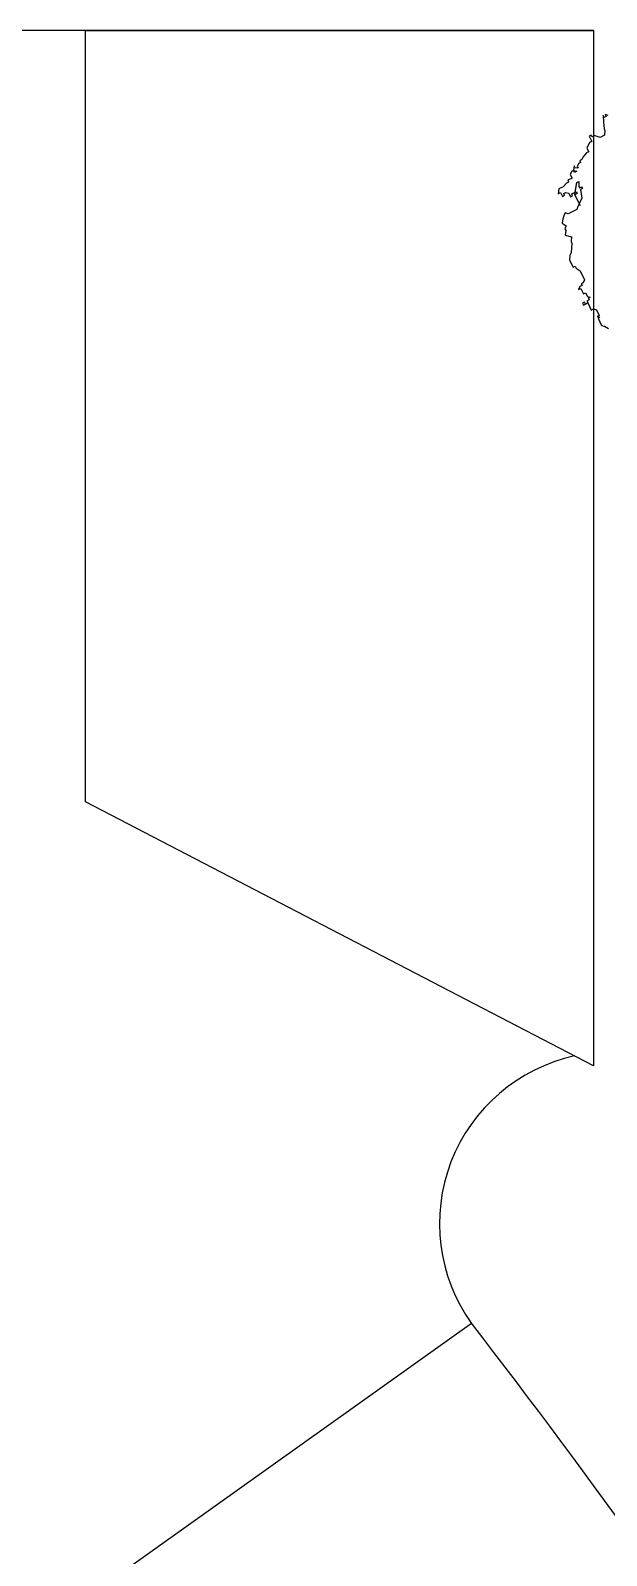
# Model space of a CAD drawing. Extents: x -30 to 1202, y 231 to 898.
# Drawn here: x 107.66 to 113.06, y 378.24 to 392.53 of the extents above; entities that cross this region are included whole.
import ezdxf

# ---------------------------------------------------------------- set-up
doc = ezdxf.new("R2010")
doc.units = 0
doc.header["$LTSCALE"] = 0.04
doc.layers.get('0').update_dxf_attribs({"linetype": 'CONTINUOUS'})
for name, color, linetype in [('0.1', 1, 'CONTINUOUS'), ('CONTORXXNP----00', 255, 'CONTINUOUS'), ('PISO', 1, 'CONTINUOUS'), ('PISOS', 1, 'CONTINUOUS')]:
    doc.layers.add(name, color=color, linetype=linetype)
doc.styles.get("Standard").update_dxf_attribs({"font": 'romans.shx'})

# ---------------------------------------------------------------- blocks, each defined once
blk = doc.blocks.new('ARB3')
at = {"color": 0}
for p, q in [((-0.0698, 0.4652), (-0.0807, 0.4583)), ((-0.0646, 0.4713), (-0.0698, 0.4652)), ((-0.042, 0.4713), (-0.0646, 0.4713)), ((-0.0368, 0.4713), (-0.042, 0.4652)), ((-0.042, 0.4652), (-0.042, 0.4713)), ((-0.0368, 0.4652), (-0.0368, 0.4713)), ((-0.02, 0.4652), (-0.0368, 0.4652)), ((-0.0142, 0.4713), (-0.02, 0.4652)), ((0.0078, 0.4782), (-0.0142, 0.4782)), ((-0.0142, 0.4782), (-0.0142, 0.4713)), ((0.0136, 0.4913), (0.0078, 0.4913)), ((0.0078, 0.4913), (0.0078, 0.4852)), ((0.0078, 0.4852), (0.0078, 0.4782)), ((0.0078, 0.4782), (0.0078, 0.4852)), ((0.0078, 0.4852), (0.0136, 0.4852)), ((0.0078, 0.4852), (0.0136, 0.4852)), ((0.0136, 0.4782), (0.0078, 0.4782)), ((0.0136, 0.4852), (0.0136, 0.4913)), ((0.0136, 0.4713), (0.0136, 0.4782)), ((0.0194, 0.4713), (0.0136, 0.4713)), ((0.0245, 0.4713), (0.0194, 0.4652)), ((0.0194, 0.4652), (0.0194, 0.4713)), ((0.0355, 0.4713), (0.0245, 0.4713)), ((0.0523, 0.4782), (0.0355, 0.4782)), ((0.0355, 0.4782), (0.0355, 0.4713)), ((0.0581, 0.4782), (0.0523, 0.4852)), ((0.0523, 0.4852), (0.0523, 0.4782)), ((0.0581, 0.4713), (0.0581, 0.4782)), ((0.0633, 0.4713), (0.0581, 0.4713)), ((0.0633, 0.4652), (0.0633, 0.4713)), ((0.0691, 0.4583), (0.0633, 0.4652)), ((0.1079, 0.4652), (0.0969, 0.4583)), ((0.1137, 0.4652), (0.1079, 0.4652)), ((0.1356, 0.4713), (0.1137, 0.4713)), ((0.1137, 0.4713), (0.1137, 0.4652)), ((0.1466, 0.4652), (0.1356, 0.4713)), ((0.1524, 0.4583), (0.1466, 0.4652)), ((0.0969, 0.4583), (0.0691, 0.4583)), ((0.1634, 0.4521), (0.1524, 0.4583)), ((0.175, 0.4452), (0.1634, 0.4521)), ((0.1802, 0.4452), (0.175, 0.4452)), ((0.1912, 0.4383), (0.1802, 0.4452)), ((0.2028, 0.4521), (0.1912, 0.4383)), ((0.2138, 0.4452), (0.2028, 0.4521)), ((0.219, 0.4452), (0.2138, 0.4452)), ((0.2248, 0.4383), (0.219, 0.4452)), ((0.2358, 0.4452), (0.2248, 0.4383)), ((0.2467, 0.4383), (0.2358, 0.4452)), ((0.2525, 0.4321), (0.2467, 0.4383)), ((0.2584, 0.4252), (0.2525, 0.4321)), ((0.2525, 0.419), (0.2584, 0.4252)), ((0.2525, 0.3921), (0.2525, 0.419)), ((0.2584, 0.386), (0.2525, 0.3921)), ((0.2635, 0.3791), (0.2584, 0.386)), ((0.2913, 0.3791), (0.2584, 0.3791)), ((0.2584, 0.3791), (0.2913, 0.3791)), ((0.2745, 0.366), (0.2635, 0.3791)), ((0.3023, 0.3921), (0.2913, 0.3921)), ((0.2913, 0.3921), (0.2913, 0.386)), ((0.2913, 0.386), (0.2971, 0.386)), ((0.2913, 0.3721), (0.2913, 0.3791)), ((0.2913, 0.3791), (0.3191, 0.3591)), ((0.2971, 0.386), (0.2971, 0.3721)), ((0.3139, 0.4121), (0.3023, 0.4121)), ((0.3023, 0.4121), (0.3023, 0.4052)), ((0.3023, 0.4052), (0.3081, 0.4052)), ((0.3081, 0.399), (0.3023, 0.3921)), ((0.3081, 0.4052), (0.3081, 0.399)), ((0.3249, 0.4121), (0.3139, 0.419)), ((0.3139, 0.419), (0.3139, 0.4121)), ((0.3249, 0.399), (0.3249, 0.4121)), ((0.3301, 0.386), (0.3249, 0.399)), ((0.3301, 0.3791), (0.3301, 0.386)), ((0.3359, 0.3791), (0.3301, 0.3791)), ((0.3359, 0.366), (0.3359, 0.3791)), ((0.2971, 0.3591), (0.2745, 0.366)), ((0.2971, 0.3721), (0.2913, 0.3721)), ((0.2971, 0.3529), (0.2971, 0.3591)), ((0.3023, 0.3529), (0.2971, 0.3529)), ((0.3081, 0.3591), (0.3023, 0.3591)), ((0.3023, 0.3591), (0.3023, 0.3529)), ((0.3191, 0.3529), (0.3081, 0.3591)), ((0.3191, 0.3591), (0.3191, 0.3529)), ((0.3468, 0.366), (0.3359, 0.366)), ((0.3527, 0.3591), (0.3468, 0.366)), ((0.3527, 0.3529), (0.3468, 0.346)), ((0.3468, 0.346), (0.3468, 0.3529)), ((0.3468, 0.3529), (0.3527, 0.3529)), ((0.3527, 0.3529), (0.3527, 0.3591)), ((0.3636, 0.346), (0.3527, 0.3529)), ((0.3527, 0.3391), (0.3578, 0.346)), ((0.3578, 0.3391), (0.3527, 0.3391)), ((0.3578, 0.346), (0.3636, 0.346)), ((0.3636, 0.3329), (0.3578, 0.3391)), ((0.3636, 0.326), (0.3636, 0.3329)), ((0.3695, 0.326), (0.3636, 0.326)), ((0.3695, 0.3191), (0.3695, 0.326)), ((0.3746, 0.3129), (0.3695, 0.3191)), ((0.3804, 0.2998), (0.3746, 0.3129)), ((0.3804, 0.2929), (0.3804, 0.2998)), ((0.3914, 0.2929), (0.3804, 0.2929)), ((0.4024, 0.2799), (0.3914, 0.2929)), ((0.4024, 0.2729), (0.4024, 0.2799)), ((0.4192, 0.2729), (0.4024, 0.2729)), ((0.4024, 0.2468), (0.414, 0.2599)), ((0.414, 0.2599), (0.414, 0.2668)), ((0.414, 0.2668), (0.4192, 0.2668)), ((0.4192, 0.2668), (0.4192, 0.2729)), ((0.4024, 0.2337), (0.4024, 0.2468)), ((0.414, 0.2268), (0.4024, 0.2337)), ((0.4192, 0.2268), (0.414, 0.2268)), ((0.436, 0.2199), (0.4192, 0.2268)), ((0.4528, 0.2137), (0.436, 0.2199)), ((0.447, 0.2068), (0.447, 0.2137)), ((0.447, 0.2137), (0.4528, 0.2137)), ((0.447, 0.2007), (0.4528, 0.2068)), ((0.4528, 0.2068), (0.447, 0.2068))]:
    blk.add_line(p, q, dxfattribs=at)
at = {"layer": 'CONTORXXNP----00'}
for p, q in [((-0.0698, 0.4652), (-0.0807, 0.4583)), ((-0.0646, 0.4713), (-0.0698, 0.4652)), ((-0.042, 0.4713), (-0.0646, 0.4713)), ((-0.042, 0.4652), (-0.042, 0.4713)), ((-0.0368, 0.4713), (-0.042, 0.4652)), ((-0.0368, 0.4652), (-0.0368, 0.4713)), ((-0.02, 0.4652), (-0.0368, 0.4652)), ((-0.0142, 0.4713), (-0.02, 0.4652)), ((-0.0142, 0.4782), (-0.0142, 0.4713)), ((0.0078, 0.4782), (-0.0142, 0.4782)), ((0.0136, 0.4782), (0.0078, 0.4782)), ((0.0136, 0.4713), (0.0136, 0.4782)), ((0.0194, 0.4713), (0.0136, 0.4713)), ((0.0194, 0.4652), (0.0194, 0.4713)), ((0.0245, 0.4713), (0.0194, 0.4652)), ((0.0355, 0.4713), (0.0245, 0.4713)), ((0.0355, 0.4782), (0.0355, 0.4713)), ((0.0523, 0.4782), (0.0355, 0.4782)), ((0.0523, 0.4852), (0.0523, 0.4782)), ((0.0581, 0.4782), (0.0523, 0.4852)), ((0.0581, 0.4713), (0.0581, 0.4782)), ((0.0633, 0.4713), (0.0581, 0.4713)), ((0.0633, 0.4652), (0.0633, 0.4713)), ((0.0691, 0.4583), (0.0633, 0.4652)), ((0.1079, 0.4652), (0.0969, 0.4583)), ((0.1137, 0.4652), (0.1079, 0.4652)), ((0.1137, 0.4713), (0.1137, 0.4652)), ((0.1356, 0.4713), (0.1137, 0.4713)), ((0.1466, 0.4652), (0.1356, 0.4713)), ((0.1524, 0.4583), (0.1466, 0.4652)), ((0.0969, 0.4583), (0.0691, 0.4583)), ((0.1634, 0.4521), (0.1524, 0.4583)), ((0.175, 0.4452), (0.1634, 0.4521)), ((0.1802, 0.4452), (0.175, 0.4452)), ((0.1912, 0.4383), (0.1802, 0.4452)), ((0.2028, 0.4521), (0.1912, 0.4383)), ((0.2138, 0.4452), (0.2028, 0.4521)), ((0.219, 0.4452), (0.2138, 0.4452)), ((0.2248, 0.4383), (0.219, 0.4452)), ((0.2358, 0.4452), (0.2248, 0.4383)), ((0.2467, 0.4383), (0.2358, 0.4452)), ((0.2525, 0.4321), (0.2467, 0.4383)), ((0.2584, 0.4252), (0.2525, 0.4321)), ((0.2525, 0.419), (0.2584, 0.4252)), ((0.2525, 0.3921), (0.2525, 0.419)), ((0.2584, 0.386), (0.2525, 0.3921)), ((0.2635, 0.3791), (0.2584, 0.386)), ((0.2745, 0.366), (0.2635, 0.3791)), ((0.2913, 0.3921), (0.2913, 0.386)), ((0.3023, 0.3921), (0.2913, 0.3921)), ((0.2913, 0.386), (0.2971, 0.386)), ((0.2971, 0.386), (0.2971, 0.3749)), ((0.3023, 0.4121), (0.3023, 0.4052)), ((0.3139, 0.4121), (0.3023, 0.4121)), ((0.3023, 0.4052), (0.3081, 0.4052)), ((0.3081, 0.399), (0.3023, 0.3921)), ((0.3081, 0.4052), (0.3081, 0.399)), ((0.3139, 0.419), (0.3139, 0.4121)), ((0.3249, 0.4121), (0.3139, 0.419)), ((0.3249, 0.399), (0.3249, 0.4121)), ((0.3301, 0.386), (0.3249, 0.399)), ((0.3301, 0.3791), (0.3301, 0.386)), ((0.3359, 0.3791), (0.3301, 0.3791)), ((0.3359, 0.366), (0.3359, 0.3791)), ((0.2971, 0.3591), (0.2745, 0.366)), ((0.2971, 0.3749), (0.3191, 0.3591)), ((0.2971, 0.3529), (0.2971, 0.3591)), ((0.3023, 0.3529), (0.2971, 0.3529)), ((0.3023, 0.3591), (0.3023, 0.3529)), ((0.3081, 0.3591), (0.3023, 0.3591)), ((0.3191, 0.3529), (0.3081, 0.3591)), ((0.3191, 0.3591), (0.3191, 0.3529)), ((0.3468, 0.366), (0.3359, 0.366)), ((0.3527, 0.3591), (0.3468, 0.366)), ((0.3527, 0.3529), (0.3527, 0.3591)), ((0.3636, 0.346), (0.3527, 0.3529)), ((0.3527, 0.3391), (0.3578, 0.346)), ((0.3578, 0.3391), (0.3527, 0.3391)), ((0.3578, 0.346), (0.3636, 0.346)), ((0.3636, 0.3329), (0.3578, 0.3391)), ((0.3636, 0.326), (0.3636, 0.3329)), ((0.3695, 0.326), (0.3636, 0.326)), ((0.3695, 0.3191), (0.3695, 0.326)), ((0.3746, 0.3129), (0.3695, 0.3191)), ((0.3804, 0.2998), (0.3746, 0.3129)), ((0.3804, 0.2929), (0.3804, 0.2998)), ((0.3914, 0.2929), (0.3804, 0.2929)), ((0.4024, 0.2799), (0.3914, 0.2929)), ((0.4024, 0.2729), (0.4024, 0.2799)), ((0.4192, 0.2729), (0.4024, 0.2729)), ((0.4024, 0.2468), (0.414, 0.2599)), ((0.414, 0.2668), (0.4192, 0.2668)), ((0.414, 0.2599), (0.414, 0.2668)), ((0.4192, 0.2668), (0.4192, 0.2729)), ((0.4024, 0.2337), (0.4024, 0.2468)), ((0.414, 0.2268), (0.4024, 0.2337)), ((0.4192, 0.2268), (0.414, 0.2268)), ((0.436, 0.2199), (0.4192, 0.2268)), ((0.4528, 0.2137), (0.436, 0.2199)), ((0.447, 0.2137), (0.4528, 0.2137)), ((0.447, 0.2068), (0.447, 0.2137)), ((0.4528, 0.2068), (0.447, 0.2068)), ((0.447, 0.2007), (0.4528, 0.2068))]:
    blk.add_line(p, q, dxfattribs=at)
at = {"flags": 11}
blk.add_attdef('CENTROIDE', (-0.1114, -0.0329), '', height=0.0504, dxfattribs=at)

msp = doc.modelspace()

# ---------------------------------------------------------------- linework, layer by layer
at = {"layer": '0.1'}
msp.add_line((111.795, 380.419), (107.664, 377.474), dxfattribs=at)
at = {"layer": 'PISO'}
for centre, radius, start, end in [((113.104, 381.353), 1.608, 102.2802, 215.5172), ((59.069, 339.544), 66.715, 28.27265, 37.78442)]:
    msp.add_arc(centre, radius, start, end, dxfattribs=at)
at = {"layer": 'PISOS'}
msp.add_line((112.939, 392.532), (99.339, 392.532), dxfattribs=at)
at = {"layer": 'PISOS', "color": 2}
for p, q in [((108.18, 385.305), (108.18, 392.532)), ((108.18, 392.532), (112.939, 392.532)), ((112.939, 392.532), (112.939, 382.832)), ((112.939, 382.832), (108.18, 385.305))]:
    msp.add_line(p, q, dxfattribs=at)

# ---------------------------------------------------------------- block references
at = {"layer": 'PISO', "xscale": 3.401080454830654, "yscale": 3.401080454830654, "zscale": 3.401080454830654, "rotation": 116.0865556166305}
msp.add_blockref('ARB3', (114.358, 390.671), dxfattribs=at)

doc.saveas('drawing.dxf')
